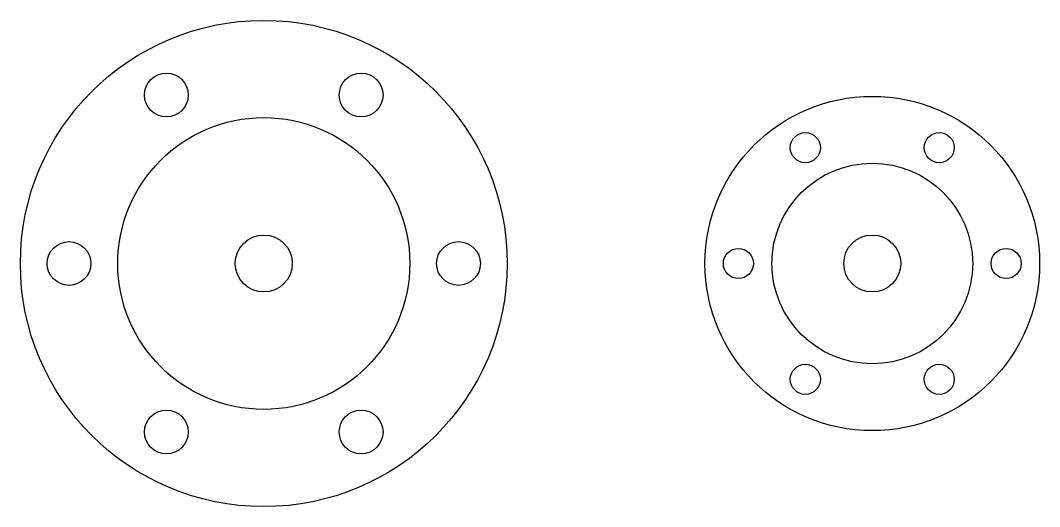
# Model space of a CAD drawing. Header units: millimetres. Extents: x -12.8 to 40.8, y -12.8 to 12.8.
import ezdxf

# ---------------------------------------------------------------- set-up
doc = ezdxf.new("R2010")
doc.units = ezdxf.units.MM
doc.layers.add('CUT_INNER', color=6, linetype='Continuous')
doc.layers.add('CUT_OUTER', color=1, linetype='Continuous')

msp = doc.modelspace()

# ---------------------------------------------------------------- linework, layer by layer
at = {"layer": 'CUT_INNER'}
for centre, radius in [((-5.12, 8.868), 1.152), ((5.12, 8.868), 1.152), ((0, 0), 7.68), ((28.48, 6.097), 0.792), ((35.52, 6.097), 0.792), ((32, 0), 5.28), ((-10.24, 0), 1.152), ((0, 0), 1.5), ((10.24, 0), 1.152), ((32, 0), 1.5), ((24.96, 0), 0.792), ((39.04, 0), 0.792), ((28.48, -6.097), 0.792), ((35.52, -6.097), 0.792), ((-5.12, -8.868), 1.152), ((5.12, -8.868), 1.152)]:
    msp.add_circle(centre, radius, dxfattribs=at)
at = {"layer": 'CUT_OUTER'}
for centre, radius in [((0, 0), 12.8), ((32, 0), 8.8)]:
    msp.add_circle(centre, radius, dxfattribs=at)

doc.saveas('drawing.dxf')
